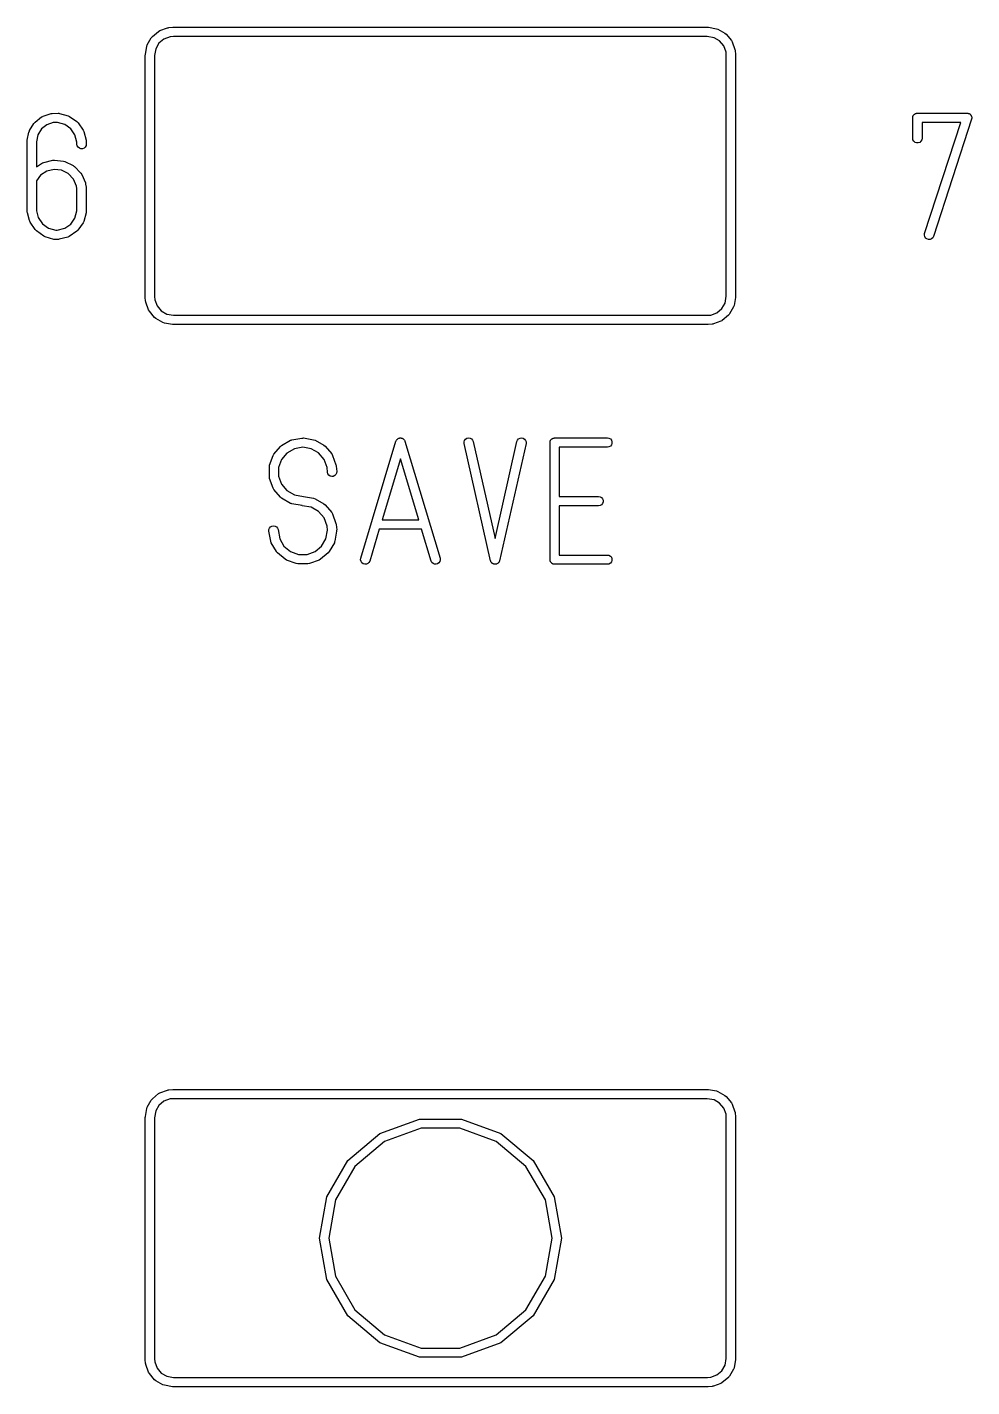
# Model space of a CAD drawing. Extents: x 10 to 493, y -203 to -71.
# Drawn here: x 388.62 to 408.94, y -167.03 to -137.77 of the extents above; entities that cross this region are included whole.
import ezdxf

# ---------------------------------------------------------------- set-up
doc = ezdxf.new("R2010")
doc.units = 0
doc.header["$MEASUREMENT"] = 0
doc.layers.add('BLACK', color=7, linetype='CONTINUOUS')

msp = doc.modelspace()

# ---------------------------------------------------------------- linework, layer by layer
at = {"layer": 'Black'}
for p, q in [((391.476, -137.843), (391.639, -137.784)), ((391.639, -137.784), (391.652, -137.781)), ((391.652, -137.781), (391.664, -137.778)), ((391.664, -137.778), (391.751, -137.77)), ((391.751, -137.77), (391.756, -137.771)), ((391.756, -137.771), (391.76, -137.77)), ((391.76, -137.77), (403.26, -137.77)), ((403.26, -137.77), (403.269, -137.772)), ((403.269, -137.772), (403.277, -137.772)), ((403.277, -137.772), (403.448, -137.802)), ((403.448, -137.802), (403.481, -137.814)), ((403.481, -137.814), (403.631, -137.9)), ((391.204, -138.149), (391.29, -137.999)), ((391.29, -137.999), (391.313, -137.972)), ((391.313, -137.972), (391.446, -137.86)), ((391.446, -137.86), (391.476, -137.843)), ((391.561, -138.025), (391.455, -138.114)), ((391.695, -137.976), (391.561, -138.025)), ((391.764, -137.97), (391.695, -137.976)), ((403.251, -137.97), (391.764, -137.97)), ((403.396, -137.996), (403.251, -137.97)), ((403.516, -138.065), (403.396, -137.996)), ((403.605, -138.171), (403.516, -138.065)), ((403.631, -137.9), (403.658, -137.923)), ((403.658, -137.923), (403.77, -138.056)), ((403.77, -138.056), (403.787, -138.086)), ((403.787, -138.086), (403.846, -138.249)), ((391.16, -138.37), (391.162, -138.361)), ((391.16, -143.57), (391.16, -138.37)), ((391.162, -138.353), (391.192, -138.182)), ((391.162, -138.361), (391.162, -138.353)), ((391.192, -138.182), (391.204, -138.149)), ((391.386, -138.234), (391.36, -138.379)), ((391.36, -138.379), (391.36, -143.566)), ((391.455, -138.114), (391.386, -138.234)), ((403.654, -138.305), (403.605, -138.171)), ((403.66, -138.374), (403.654, -138.305)), ((403.66, -143.561), (403.66, -138.374)), ((403.846, -138.249), (403.849, -138.262)), ((403.849, -138.262), (403.852, -138.274)), ((403.852, -138.274), (403.86, -138.361)), ((403.86, -138.361), (403.859, -138.366)), ((403.859, -138.366), (403.86, -138.37)), ((403.86, -138.37), (403.86, -143.57)), ((388.671, -139.995), (388.765, -139.841)), ((388.765, -139.841), (388.767, -139.839)), ((388.767, -139.839), (388.788, -139.815)), ((388.788, -139.815), (388.93, -139.702)), ((388.93, -139.702), (388.953, -139.69)), ((388.953, -139.69), (388.96, -139.686)), ((388.96, -139.686), (389.132, -139.629)), ((389.181, -139.823), (389.04, -139.87)), ((389.132, -139.629), (389.146, -139.627)), ((389.146, -139.627), (389.16, -139.624)), ((389.16, -139.624), (389.284, -139.62)), ((389.275, -139.82), (389.181, -139.823)), ((389.43, -139.863), (389.275, -139.82)), ((389.284, -139.62), (389.299, -139.622)), ((389.299, -139.622), (389.313, -139.624)), ((389.313, -139.624), (389.5, -139.675)), ((389.5, -139.675), (389.531, -139.69)), ((389.531, -139.69), (389.689, -139.801)), ((389.689, -139.801), (389.695, -139.808)), ((389.695, -139.808), (389.713, -139.826)), ((389.713, -139.826), (389.823, -139.985)), ((407.67, -139.72), (407.672, -139.711)), ((407.67, -140.161), (407.67, -139.72)), ((407.672, -139.703), (407.675, -139.694)), ((407.672, -139.711), (407.672, -139.703)), ((407.675, -139.694), (407.676, -139.686)), ((407.676, -139.686), (407.68, -139.678)), ((407.68, -139.678), (407.683, -139.67)), ((407.683, -139.67), (407.689, -139.663)), ((407.689, -139.663), (407.693, -139.656)), ((407.693, -139.656), (407.7, -139.65)), ((407.7, -139.65), (407.706, -139.643)), ((407.706, -139.643), (407.713, -139.639)), ((407.713, -139.639), (407.72, -139.633)), ((407.72, -139.633), (407.728, -139.63)), ((407.728, -139.63), (407.736, -139.626)), ((407.736, -139.626), (407.744, -139.625)), ((407.744, -139.625), (407.753, -139.622)), ((407.753, -139.622), (407.761, -139.622)), ((407.761, -139.622), (407.77, -139.62)), ((407.77, -139.62), (408.841, -139.62)), ((408.703, -139.82), (407.87, -139.82)), ((407.87, -139.82), (407.87, -140.161)), ((407.927, -142.209), (408.703, -139.82)), ((408.936, -139.751), (408.117, -142.271)), ((408.841, -139.62), (408.848, -139.621)), ((408.848, -139.621), (408.855, -139.621)), ((408.855, -139.621), (408.865, -139.624)), ((408.865, -139.624), (408.875, -139.626)), ((408.875, -139.626), (408.881, -139.63)), ((408.881, -139.63), (408.888, -139.632)), ((408.888, -139.632), (408.896, -139.638)), ((408.896, -139.638), (408.905, -139.643)), ((408.905, -139.643), (408.91, -139.649)), ((408.91, -139.649), (408.915, -139.653)), ((408.915, -139.653), (408.921, -139.662)), ((408.921, -139.662), (408.928, -139.67)), ((408.928, -139.67), (408.93, -139.677)), ((408.93, -139.677), (408.934, -139.683)), ((408.934, -139.683), (408.936, -139.693)), ((408.936, -139.693), (408.939, -139.703)), ((408.937, -139.744), (408.936, -139.751)), ((408.939, -139.737), (408.937, -139.744)), ((408.939, -139.703), (408.939, -139.71)), ((408.939, -139.71), (408.941, -139.717)), ((408.941, -139.717), (408.939, -139.727)), ((408.939, -139.727), (408.939, -139.737)), ((388.622, -140.204), (388.658, -140.027)), ((388.658, -140.027), (388.659, -140.025)), ((388.659, -140.025), (388.668, -140.001)), ((388.668, -140.001), (388.671, -139.995)), ((388.671, -139.995), (388.671, -139.995)), ((388.851, -140.084), (388.82, -140.234)), ((388.927, -139.96), (388.851, -140.084)), ((389.04, -139.87), (388.927, -139.96)), ((389.558, -139.954), (389.43, -139.863)), ((389.648, -140.084), (389.558, -139.954)), ((389.69, -140.243), (389.648, -140.084)), ((389.823, -139.985), (389.823, -139.985)), ((389.823, -139.985), (389.837, -140.016)), ((389.837, -140.016), (389.886, -140.203)), ((388.62, -140.224), (388.622, -140.214)), ((388.62, -141.736), (388.62, -140.224)), ((388.622, -140.214), (388.622, -140.204)), ((388.82, -140.234), (388.82, -140.776)), ((389.691, -140.29), (389.69, -140.243)), ((389.698, -140.324), (389.691, -140.29)), ((389.716, -140.353), (389.698, -140.324)), ((389.743, -140.375), (389.716, -140.353)), ((389.776, -140.386), (389.743, -140.375)), ((389.811, -140.385), (389.776, -140.386)), ((389.843, -140.372), (389.811, -140.385)), ((389.869, -140.349), (389.843, -140.372)), ((389.886, -140.319), (389.869, -140.349)), ((389.886, -140.203), (389.887, -140.215)), ((389.891, -140.284), (389.886, -140.319)), ((389.887, -140.215), (389.889, -140.226)), ((389.889, -140.226), (389.891, -140.284)), ((407.676, -140.195), (407.67, -140.161)), ((407.693, -140.225), (407.676, -140.195)), ((407.72, -140.248), (407.693, -140.225)), ((407.753, -140.259), (407.72, -140.248)), ((407.787, -140.259), (407.753, -140.259)), ((407.82, -140.248), (407.787, -140.259)), ((407.847, -140.225), (407.82, -140.248)), ((407.864, -140.195), (407.847, -140.225)), ((407.87, -140.161), (407.864, -140.195)), ((388.82, -140.776), (388.946, -140.692)), ((388.946, -140.692), (388.978, -140.679)), ((388.978, -140.679), (389.169, -140.633)), ((389.169, -140.633), (389.204, -140.63)), ((389.204, -140.63), (389.4, -140.653)), ((389.4, -140.653), (389.433, -140.662)), ((389.433, -140.662), (389.433, -140.662)), ((389.433, -140.662), (389.609, -140.75)), ((388.907, -140.958), (388.82, -141.076)), ((389.042, -140.869), (388.907, -140.958)), ((389.199, -140.831), (389.042, -140.869)), ((389.36, -140.849), (389.199, -140.831)), ((389.504, -140.921), (389.36, -140.849)), ((389.616, -141.039), (389.504, -140.921)), ((389.609, -140.75), (389.632, -140.767)), ((389.632, -140.767), (389.637, -140.771)), ((389.637, -140.771), (389.773, -140.914)), ((389.773, -140.914), (389.792, -140.943)), ((389.792, -140.943), (389.871, -141.123)), ((388.82, -141.076), (388.82, -141.723)), ((389.682, -141.192), (389.616, -141.039)), ((389.691, -141.241), (389.682, -141.192)), ((389.691, -141.723), (389.691, -141.241)), ((389.871, -141.123), (389.873, -141.135)), ((389.873, -141.135), (389.877, -141.146)), ((389.877, -141.146), (389.889, -141.215)), ((389.889, -141.215), (389.889, -141.223)), ((389.889, -141.223), (389.891, -141.232)), ((389.891, -141.232), (389.891, -141.736)), ((388.622, -141.749), (388.62, -141.736)), ((388.623, -141.762), (388.622, -141.749)), ((388.669, -141.933), (388.623, -141.762)), ((388.82, -141.723), (388.858, -141.865)), ((388.858, -141.865), (388.949, -142)), ((389.557, -142.007), (389.648, -141.879)), ((389.648, -141.879), (389.691, -141.723)), ((389.887, -141.762), (389.836, -141.949)), ((389.889, -141.749), (389.887, -141.762)), ((389.891, -141.736), (389.889, -141.749)), ((388.676, -141.948), (388.669, -141.933)), ((388.683, -141.963), (388.676, -141.948)), ((388.793, -142.126), (388.683, -141.963)), ((388.81, -142.144), (388.793, -142.126)), ((388.817, -142.151), (388.81, -142.144)), ((388.976, -142.267), (388.817, -142.151)), ((388.949, -142), (389.079, -142.095)), ((389.079, -142.095), (389.237, -142.14)), ((389.237, -142.14), (389.268, -142.139)), ((389.268, -142.139), (389.427, -142.097)), ((389.427, -142.097), (389.557, -142.007)), ((389.685, -142.162), (389.526, -142.272)), ((389.687, -142.16), (389.685, -142.162)), ((389.71, -142.138), (389.687, -142.16)), ((389.821, -141.98), (389.71, -142.138)), ((389.836, -141.949), (389.821, -141.98)), ((389.821, -141.98), (389.821, -141.98)), ((389.007, -142.282), (388.976, -142.267)), ((389.196, -142.336), (389.007, -142.282)), ((389.212, -142.338), (389.196, -142.336)), ((389.227, -142.34), (389.212, -142.338)), ((389.285, -142.338), (389.227, -142.34)), ((389.296, -142.336), (389.285, -142.338)), ((389.308, -142.335), (389.296, -142.336)), ((389.495, -142.286), (389.308, -142.335)), ((389.522, -142.274), (389.495, -142.286)), ((389.526, -142.272), (389.522, -142.274)), ((407.922, -142.243), (407.927, -142.209)), ((407.929, -142.277), (407.922, -142.243)), ((407.948, -142.307), (407.929, -142.277)), ((407.975, -142.328), (407.948, -142.307)), ((408.008, -142.339), (407.975, -142.328)), ((408.043, -142.338), (408.008, -142.339)), ((408.075, -142.325), (408.043, -142.338)), ((408.101, -142.302), (408.075, -142.325)), ((408.117, -142.271), (408.101, -142.302)), ((391.161, -143.574), (391.16, -143.57)), ((391.16, -143.579), (391.161, -143.574)), ((391.168, -143.666), (391.16, -143.579)), ((391.171, -143.678), (391.168, -143.666)), ((391.36, -143.566), (391.366, -143.635)), ((391.366, -143.635), (391.415, -143.769)), ((403.634, -143.706), (403.66, -143.561)), ((403.858, -143.587), (403.828, -143.758)), ((403.86, -143.57), (403.858, -143.579)), ((403.858, -143.579), (403.858, -143.587)), ((391.174, -143.691), (391.171, -143.678)), ((391.233, -143.854), (391.174, -143.691)), ((391.25, -143.884), (391.233, -143.854)), ((391.362, -144.017), (391.25, -143.884)), ((391.415, -143.769), (391.504, -143.875)), ((391.504, -143.875), (391.624, -143.944)), ((391.624, -143.944), (391.769, -143.97)), ((403.325, -143.964), (403.459, -143.915)), ((403.459, -143.915), (403.565, -143.826)), ((403.565, -143.826), (403.634, -143.706)), ((403.72, -143.953), (403.707, -143.968)), ((403.73, -143.941), (403.72, -143.953)), ((403.816, -143.791), (403.73, -143.941)), ((403.818, -143.786), (403.816, -143.791)), ((403.828, -143.758), (403.818, -143.786)), ((391.389, -144.04), (391.362, -144.017)), ((391.539, -144.126), (391.389, -144.04)), ((391.572, -144.138), (391.539, -144.126)), ((391.743, -144.168), (391.572, -144.138)), ((391.751, -144.168), (391.743, -144.168)), ((391.76, -144.17), (391.751, -144.168)), ((403.26, -144.17), (391.76, -144.17)), ((391.769, -143.97), (403.256, -143.97)), ((403.256, -143.97), (403.325, -143.964)), ((403.264, -144.169), (403.26, -144.17)), ((403.269, -144.17), (403.264, -144.169)), ((403.356, -144.162), (403.269, -144.17)), ((403.368, -144.159), (403.356, -144.162)), ((403.381, -144.156), (403.368, -144.159)), ((403.544, -144.097), (403.381, -144.156)), ((403.561, -144.087), (403.544, -144.097)), ((403.574, -144.08), (403.561, -144.087)), ((403.707, -143.968), (403.574, -144.08)), ((393.927, -146.96), (394.067, -146.792)), ((394.067, -146.792), (394.094, -146.77)), ((394.094, -146.77), (394.284, -146.66)), ((394.368, -146.842), (394.209, -146.934)), ((394.284, -146.66), (394.3, -146.654)), ((394.3, -146.654), (394.316, -146.649)), ((394.316, -146.649), (394.531, -146.611)), ((394.549, -146.81), (394.368, -146.842)), ((394.531, -146.611), (394.531, -146.611)), ((394.531, -146.611), (394.531, -146.611)), ((394.531, -146.611), (394.532, -146.611)), ((394.532, -146.611), (394.548, -146.611)), ((394.548, -146.611), (394.566, -146.61)), ((394.729, -146.841), (394.549, -146.81)), ((394.566, -146.61), (394.781, -146.647)), ((394.888, -146.932), (394.729, -146.841)), ((394.781, -146.647), (394.813, -146.659)), ((394.813, -146.659), (395.002, -146.767)), ((395.002, -146.767), (395.029, -146.789)), ((395.029, -146.789), (395.17, -146.955)), ((395.797, -149.2), (396.553, -146.68)), ((396.553, -146.68), (396.556, -146.675)), ((396.556, -146.675), (396.557, -146.669)), ((396.557, -146.669), (396.564, -146.66)), ((396.564, -146.66), (396.569, -146.649)), ((396.569, -146.649), (396.573, -146.645)), ((396.573, -146.645), (396.576, -146.64)), ((396.576, -146.64), (396.586, -146.633)), ((396.586, -146.633), (396.594, -146.625)), ((396.594, -146.625), (396.599, -146.623)), ((396.599, -146.623), (396.604, -146.62)), ((396.604, -146.62), (396.615, -146.616)), ((396.615, -146.616), (396.626, -146.612)), ((396.626, -146.612), (396.632, -146.611)), ((396.632, -146.611), (396.637, -146.61)), ((396.637, -146.61), (396.649, -146.61)), ((396.649, -146.61), (396.661, -146.61)), ((396.661, -146.61), (396.666, -146.611)), ((396.666, -146.611), (396.672, -146.612)), ((396.672, -146.612), (396.683, -146.616)), ((396.683, -146.616), (396.694, -146.62)), ((396.694, -146.62), (396.699, -146.623)), ((396.699, -146.623), (396.704, -146.625)), ((396.704, -146.625), (396.712, -146.633)), ((396.712, -146.633), (396.722, -146.64)), ((396.722, -146.64), (396.725, -146.645)), ((396.725, -146.645), (396.729, -146.649)), ((396.729, -146.649), (396.734, -146.66)), ((396.734, -146.66), (396.741, -146.669)), ((396.741, -146.669), (396.742, -146.675)), ((396.742, -146.675), (396.745, -146.68)), ((396.745, -146.68), (397.501, -149.2)), ((398.02, -146.696), (398.03, -146.663)), ((398.021, -146.731), (398.02, -146.696)), ((398.588, -149.251), (398.021, -146.731)), ((398.03, -146.663), (398.051, -146.635)), ((398.051, -146.635), (398.08, -146.617)), ((398.08, -146.617), (398.114, -146.609)), ((398.114, -146.609), (398.149, -146.614)), ((398.149, -146.614), (398.18, -146.629)), ((398.18, -146.629), (398.203, -146.655)), ((398.203, -146.655), (398.217, -146.687)), ((398.217, -146.687), (398.686, -148.773)), ((398.686, -148.773), (399.155, -146.687)), ((399.351, -146.731), (398.784, -149.251)), ((399.155, -146.687), (399.169, -146.655)), ((399.169, -146.655), (399.192, -146.629)), ((399.192, -146.629), (399.223, -146.614)), ((399.223, -146.614), (399.258, -146.609)), ((399.258, -146.609), (399.292, -146.617)), ((399.292, -146.617), (399.321, -146.635)), ((399.321, -146.635), (399.342, -146.663)), ((399.342, -146.663), (399.352, -146.696)), ((399.352, -146.696), (399.351, -146.731)), ((399.867, -146.709), (399.869, -146.7)), ((399.867, -149.229), (399.867, -146.709)), ((399.869, -146.692), (399.872, -146.683)), ((399.869, -146.7), (399.869, -146.692)), ((399.872, -146.683), (399.873, -146.675)), ((399.873, -146.675), (399.877, -146.667)), ((399.877, -146.667), (399.88, -146.659)), ((399.88, -146.659), (399.886, -146.652)), ((399.886, -146.652), (399.89, -146.645)), ((399.89, -146.645), (399.897, -146.639)), ((399.897, -146.639), (399.903, -146.632)), ((399.903, -146.632), (399.91, -146.628)), ((399.91, -146.628), (399.917, -146.622)), ((399.917, -146.622), (399.925, -146.619)), ((399.925, -146.619), (399.933, -146.615)), ((399.933, -146.615), (399.941, -146.614)), ((399.941, -146.614), (399.95, -146.611)), ((399.95, -146.611), (399.958, -146.611)), ((399.958, -146.611), (399.967, -146.609)), ((399.967, -146.609), (401.101, -146.609)), ((401.101, -146.809), (400.067, -146.809)), ((400.067, -146.809), (400.067, -147.869)), ((401.101, -146.609), (401.135, -146.615)), ((401.135, -146.803), (401.101, -146.809)), ((401.135, -146.615), (401.165, -146.632)), ((401.165, -146.786), (401.135, -146.803)), ((401.165, -146.632), (401.188, -146.659)), ((401.188, -146.759), (401.165, -146.786)), ((401.188, -146.659), (401.199, -146.692)), ((401.199, -146.726), (401.188, -146.759)), ((401.199, -146.692), (401.199, -146.726)), ((393.835, -147.195), (393.909, -146.99)), ((393.909, -146.99), (393.927, -146.96)), ((394.091, -147.075), (394.029, -147.247)), ((394.209, -146.934), (394.091, -147.075)), ((395.006, -147.071), (394.888, -146.932)), ((395.071, -147.246), (395.006, -147.071)), ((395.17, -146.955), (395.187, -146.985)), ((395.187, -146.985), (395.263, -147.189)), ((396.649, -147.057), (396.254, -148.373)), ((397.044, -148.373), (396.649, -147.057)), ((393.829, -147.23), (393.835, -147.195)), ((393.829, -147.448), (393.829, -147.23)), ((393.835, -147.483), (393.829, -147.448)), ((394.029, -147.247), (394.029, -147.431)), ((394.029, -147.431), (394.091, -147.603)), ((395.079, -147.348), (395.071, -147.246)), ((395.088, -147.381), (395.079, -147.348)), ((395.108, -147.41), (395.088, -147.381)), ((395.137, -147.43), (395.108, -147.41)), ((395.17, -147.439), (395.137, -147.43)), ((395.205, -147.436), (395.17, -147.439)), ((395.236, -147.421), (395.205, -147.436)), ((395.261, -147.396), (395.236, -147.421)), ((395.276, -147.365), (395.261, -147.396)), ((395.263, -147.189), (395.265, -147.203)), ((395.265, -147.203), (395.269, -147.215)), ((395.269, -147.215), (395.279, -147.33)), ((395.279, -147.33), (395.276, -147.365)), ((393.909, -147.688), (393.835, -147.483)), ((393.927, -147.718), (393.909, -147.688)), ((394.067, -147.886), (393.927, -147.718)), ((394.091, -147.603), (394.209, -147.744)), ((394.209, -147.744), (394.368, -147.836)), ((394.094, -147.908), (394.067, -147.886)), ((394.284, -148.018), (394.094, -147.908)), ((394.3, -148.024), (394.284, -148.018)), ((394.316, -148.029), (394.3, -148.024)), ((394.532, -148.067), (394.316, -148.029)), ((394.368, -147.836), (394.566, -147.87)), ((394.566, -147.87), (394.566, -147.87)), ((394.566, -147.87), (394.781, -147.907)), ((394.781, -147.907), (394.813, -147.919)), ((394.813, -147.919), (395.002, -148.027)), ((395.002, -148.027), (395.029, -148.049)), ((395.029, -148.049), (395.17, -148.215)), ((400.067, -147.869), (400.912, -147.869)), ((400.912, -147.869), (400.946, -147.875)), ((400.946, -147.875), (400.976, -147.892)), ((400.976, -148.046), (400.946, -148.063)), ((400.976, -147.892), (400.999, -147.919)), ((400.999, -148.019), (400.976, -148.046)), ((400.999, -147.919), (401.01, -147.952)), ((401.01, -147.986), (400.999, -148.019)), ((401.01, -147.952), (401.01, -147.986)), ((394.532, -148.068), (394.532, -148.067)), ((394.532, -148.067), (394.532, -148.067)), ((394.729, -148.101), (394.532, -148.068)), ((394.888, -148.192), (394.729, -148.101)), ((395.006, -148.331), (394.888, -148.192)), ((395.071, -148.506), (395.006, -148.331)), ((395.17, -148.215), (395.187, -148.245)), ((395.187, -148.245), (395.263, -148.45)), ((400.912, -148.069), (400.067, -148.069)), ((400.067, -148.069), (400.067, -149.129)), ((400.946, -148.063), (400.912, -148.069)), ((393.821, -148.582), (393.832, -148.549)), ((393.821, -148.616), (393.821, -148.582)), ((393.859, -148.832), (393.821, -148.616)), ((393.832, -148.549), (393.855, -148.522)), ((393.855, -148.522), (393.885, -148.505)), ((393.885, -148.505), (393.919, -148.499)), ((393.919, -148.499), (393.953, -148.505)), ((393.953, -148.505), (393.983, -148.522)), ((393.983, -148.522), (394.006, -148.549)), ((394.006, -148.549), (394.017, -148.582)), ((394.017, -148.582), (394.052, -148.78)), ((395.046, -148.78), (395.078, -148.595)), ((395.078, -148.595), (395.071, -148.506)), ((395.277, -148.616), (395.239, -148.832)), ((395.263, -148.45), (395.265, -148.463)), ((395.265, -148.463), (395.269, -148.475)), ((395.269, -148.475), (395.279, -148.59)), ((395.279, -148.59), (395.277, -148.603)), ((395.277, -148.603), (395.277, -148.616)), ((396.194, -148.573), (395.989, -149.258)), ((397.104, -148.573), (396.194, -148.573)), ((396.254, -148.373), (397.044, -148.373)), ((397.309, -149.258), (397.104, -148.573)), ((393.87, -148.864), (393.859, -148.832)), ((393.98, -149.054), (393.87, -148.864)), ((394.052, -148.78), (394.144, -148.939)), ((394.954, -148.939), (395.046, -148.78)), ((395.228, -148.864), (395.118, -149.054)), ((395.234, -148.846), (395.228, -148.864)), ((395.239, -148.832), (395.234, -148.846)), ((394.001, -149.079), (393.98, -149.054)), ((394.002, -149.081), (394.001, -149.079)), ((394.17, -149.221), (394.002, -149.081)), ((394.144, -148.939), (394.285, -149.057)), ((394.198, -149.237), (394.17, -149.221)), ((394.285, -149.057), (394.457, -149.119)), ((394.457, -149.119), (394.641, -149.119)), ((394.641, -149.119), (394.813, -149.057)), ((394.813, -149.057), (394.954, -148.939)), ((394.928, -149.221), (394.898, -149.239)), ((395.096, -149.081), (394.928, -149.221)), ((395.118, -149.054), (395.096, -149.081)), ((395.793, -149.235), (395.797, -149.2)), ((397.501, -149.2), (397.505, -149.235)), ((400.067, -149.129), (401.101, -149.129)), ((401.101, -149.129), (401.135, -149.135)), ((401.135, -149.135), (401.165, -149.152)), ((401.165, -149.152), (401.188, -149.179)), ((401.188, -149.179), (401.199, -149.212)), ((401.199, -149.212), (401.199, -149.246)), ((394.2, -149.239), (394.198, -149.237)), ((394.405, -149.313), (394.2, -149.239)), ((394.44, -149.319), (394.405, -149.313)), ((394.658, -149.319), (394.44, -149.319)), ((394.693, -149.313), (394.658, -149.319)), ((394.898, -149.239), (394.693, -149.313)), ((395.801, -149.269), (395.793, -149.235)), ((395.82, -149.298), (395.801, -149.269)), ((395.848, -149.318), (395.82, -149.298)), ((395.881, -149.328), (395.848, -149.318)), ((395.916, -149.326), (395.881, -149.328)), ((395.948, -149.313), (395.916, -149.326)), ((395.973, -149.289), (395.948, -149.313)), ((395.989, -149.258), (395.973, -149.289)), ((397.325, -149.289), (397.309, -149.258)), ((397.35, -149.313), (397.325, -149.289)), ((397.382, -149.326), (397.35, -149.313)), ((397.417, -149.328), (397.382, -149.326)), ((397.45, -149.318), (397.417, -149.328)), ((397.478, -149.298), (397.45, -149.318)), ((397.497, -149.269), (397.478, -149.298)), ((397.505, -149.235), (397.497, -149.269)), ((398.593, -149.263), (398.588, -149.251)), ((398.597, -149.275), (398.593, -149.263)), ((398.6, -149.279), (398.597, -149.275)), ((398.602, -149.283), (398.6, -149.279)), ((398.61, -149.292), (398.602, -149.283)), ((398.618, -149.303), (398.61, -149.292)), ((398.622, -149.305), (398.618, -149.303)), ((398.625, -149.309), (398.622, -149.305)), ((398.637, -149.314), (398.625, -149.309)), ((398.647, -149.321), (398.637, -149.314)), ((398.652, -149.322), (398.647, -149.321)), ((398.656, -149.324), (398.652, -149.322)), ((398.669, -149.326), (398.656, -149.324)), ((398.681, -149.329), (398.669, -149.326)), ((398.686, -149.328), (398.681, -149.329)), ((398.691, -149.329), (398.686, -149.328)), ((398.703, -149.326), (398.691, -149.329)), ((398.716, -149.324), (398.703, -149.326)), ((398.72, -149.322), (398.716, -149.324)), ((398.725, -149.321), (398.72, -149.322)), ((398.735, -149.314), (398.725, -149.321)), ((398.747, -149.309), (398.735, -149.314)), ((398.75, -149.305), (398.747, -149.309)), ((398.754, -149.303), (398.75, -149.305)), ((398.762, -149.292), (398.754, -149.303)), ((398.77, -149.283), (398.762, -149.292)), ((398.772, -149.279), (398.77, -149.283)), ((398.775, -149.275), (398.772, -149.279)), ((398.779, -149.263), (398.775, -149.275)), ((398.784, -149.251), (398.779, -149.263)), ((399.869, -149.238), (399.867, -149.229)), ((399.869, -149.246), (399.869, -149.238)), ((399.872, -149.255), (399.869, -149.246)), ((399.873, -149.263), (399.872, -149.255)), ((399.877, -149.271), (399.873, -149.263)), ((399.88, -149.279), (399.877, -149.271)), ((399.886, -149.286), (399.88, -149.279)), ((399.89, -149.293), (399.886, -149.286)), ((399.897, -149.299), (399.89, -149.293)), ((399.903, -149.306), (399.897, -149.299)), ((399.91, -149.31), (399.903, -149.306)), ((399.917, -149.316), (399.91, -149.31)), ((399.925, -149.319), (399.917, -149.316)), ((399.933, -149.323), (399.925, -149.319)), ((399.941, -149.324), (399.933, -149.323)), ((399.95, -149.327), (399.941, -149.324)), ((399.958, -149.327), (399.95, -149.327)), ((399.967, -149.329), (399.958, -149.327)), ((401.101, -149.329), (399.967, -149.329)), ((401.135, -149.323), (401.101, -149.329)), ((401.165, -149.306), (401.135, -149.323)), ((401.188, -149.279), (401.165, -149.306)), ((401.199, -149.246), (401.188, -149.279)), ((391.664, -160.638), (391.751, -160.63)), ((391.751, -160.63), (391.756, -160.631)), ((391.756, -160.631), (391.76, -160.63)), ((391.76, -160.63), (403.26, -160.63)), ((403.26, -160.63), (403.269, -160.632)), ((403.269, -160.632), (403.277, -160.632)), ((403.277, -160.632), (403.448, -160.662)), ((391.204, -161.009), (391.29, -160.859)), ((391.29, -160.859), (391.313, -160.832)), ((391.313, -160.832), (391.446, -160.72)), ((391.446, -160.72), (391.476, -160.703)), ((391.561, -160.885), (391.455, -160.974)), ((391.476, -160.703), (391.639, -160.644)), ((391.695, -160.836), (391.561, -160.885)), ((391.639, -160.644), (391.652, -160.641)), ((391.652, -160.641), (391.664, -160.638)), ((391.764, -160.83), (391.695, -160.836)), ((403.251, -160.83), (391.764, -160.83)), ((403.396, -160.856), (403.251, -160.83)), ((403.516, -160.925), (403.396, -160.856)), ((403.448, -160.662), (403.481, -160.674)), ((403.481, -160.674), (403.631, -160.76)), ((403.605, -161.031), (403.516, -160.925)), ((403.631, -160.76), (403.658, -160.783)), ((403.658, -160.783), (403.77, -160.916)), ((403.77, -160.916), (403.787, -160.946)), ((391.16, -161.23), (391.162, -161.221)), ((391.162, -161.213), (391.192, -161.042)), ((391.162, -161.221), (391.162, -161.213)), ((391.192, -161.042), (391.204, -161.009)), ((391.386, -161.094), (391.36, -161.239)), ((391.455, -160.974), (391.386, -161.094)), ((403.654, -161.165), (403.605, -161.031)), ((403.66, -161.234), (403.654, -161.165)), ((403.787, -160.946), (403.846, -161.109)), ((403.846, -161.109), (403.849, -161.122)), ((403.849, -161.122), (403.852, -161.134)), ((403.852, -161.134), (403.86, -161.221)), ((403.86, -161.221), (403.859, -161.226)), ((391.16, -166.43), (391.16, -161.23)), ((391.36, -161.239), (391.36, -166.426)), ((396.209, -161.576), (397.058, -161.267)), ((397.093, -161.464), (396.309, -161.749)), ((397.058, -161.267), (397.962, -161.267)), ((397.927, -161.464), (397.093, -161.464)), ((398.711, -161.749), (397.927, -161.464)), ((397.962, -161.267), (398.811, -161.576)), ((403.66, -166.421), (403.66, -161.234)), ((403.859, -161.226), (403.86, -161.23)), ((403.86, -161.23), (403.86, -166.43)), ((395.516, -162.157), (396.209, -161.576)), ((396.309, -161.749), (395.67, -162.286)), ((399.35, -162.286), (398.711, -161.749)), ((398.811, -161.576), (399.504, -162.157)), ((395.065, -162.94), (395.516, -162.157)), ((395.67, -162.286), (395.252, -163.008)), ((399.768, -163.008), (399.35, -162.286)), ((399.504, -162.157), (399.955, -162.94)), ((394.908, -163.83), (395.065, -162.94)), ((399.955, -162.94), (400.112, -163.83)), ((395.252, -163.008), (395.108, -163.83)), ((399.912, -163.83), (399.768, -163.008)), ((395.065, -164.72), (394.908, -163.83)), ((395.108, -163.83), (395.252, -164.652)), ((399.768, -164.652), (399.912, -163.83)), ((400.112, -163.83), (399.955, -164.72)), ((395.516, -165.503), (395.065, -164.72)), ((395.252, -164.652), (395.67, -165.374)), ((399.35, -165.374), (399.768, -164.652)), ((399.955, -164.72), (399.504, -165.503)), ((396.209, -166.084), (395.516, -165.503)), ((395.67, -165.374), (396.309, -165.911)), ((398.711, -165.911), (399.35, -165.374)), ((399.504, -165.503), (398.811, -166.084)), ((397.058, -166.393), (396.209, -166.084)), ((396.309, -165.911), (397.093, -166.196)), ((397.093, -166.196), (397.927, -166.196)), ((397.927, -166.196), (398.711, -165.911)), ((398.811, -166.084), (397.962, -166.393)), ((391.161, -166.434), (391.16, -166.43)), ((391.16, -166.439), (391.161, -166.434)), ((391.168, -166.526), (391.16, -166.439)), ((391.36, -166.426), (391.366, -166.495)), ((397.962, -166.393), (397.058, -166.393)), ((403.634, -166.566), (403.66, -166.421)), ((403.858, -166.447), (403.828, -166.618)), ((403.86, -166.43), (403.858, -166.439)), ((403.858, -166.439), (403.858, -166.447)), ((391.171, -166.538), (391.168, -166.526)), ((391.174, -166.551), (391.171, -166.538)), ((391.233, -166.714), (391.174, -166.551)), ((391.25, -166.744), (391.233, -166.714)), ((391.362, -166.877), (391.25, -166.744)), ((391.366, -166.495), (391.415, -166.629)), ((391.415, -166.629), (391.504, -166.735)), ((391.504, -166.735), (391.624, -166.804)), ((403.325, -166.824), (403.459, -166.775)), ((403.459, -166.775), (403.565, -166.686)), ((403.565, -166.686), (403.634, -166.566)), ((403.816, -166.651), (403.73, -166.801)), ((403.819, -166.643), (403.816, -166.651)), ((403.828, -166.618), (403.819, -166.643)), ((391.389, -166.9), (391.362, -166.877)), ((391.539, -166.986), (391.389, -166.9)), ((391.572, -166.998), (391.539, -166.986)), ((391.743, -167.028), (391.572, -166.998)), ((391.624, -166.804), (391.769, -166.83)), ((391.751, -167.028), (391.743, -167.028)), ((391.76, -167.03), (391.751, -167.028)), ((403.26, -167.03), (391.76, -167.03)), ((391.769, -166.83), (403.256, -166.83)), ((403.256, -166.83), (403.325, -166.824)), ((403.264, -167.029), (403.26, -167.03)), ((403.269, -167.03), (403.264, -167.029)), ((403.356, -167.022), (403.269, -167.03)), ((403.368, -167.019), (403.356, -167.022)), ((403.381, -167.016), (403.368, -167.019)), ((403.544, -166.957), (403.381, -167.016)), ((403.562, -166.946), (403.544, -166.957)), ((403.574, -166.94), (403.562, -166.946)), ((403.707, -166.828), (403.574, -166.94)), ((403.709, -166.825), (403.707, -166.828)), ((403.73, -166.801), (403.709, -166.825))]:
    msp.add_line(p, q, dxfattribs=at)

doc.saveas('drawing.dxf')
